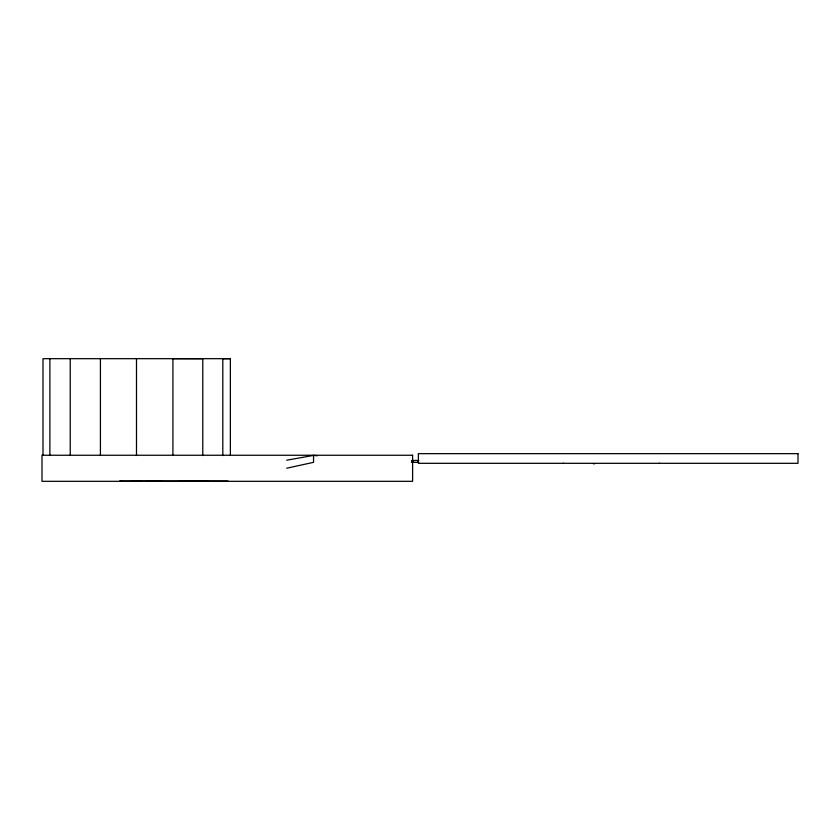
<?xml version="1.0" encoding="UTF-8"?>
<svg xmlns="http://www.w3.org/2000/svg" width="840" height="840" viewBox="0 0 840 840"><rect width="100%" height="100%" fill="white"/><g stroke="black" fill="none" stroke-linecap="round" stroke-linejoin="round"><path stroke-width="1.26" d="M417.795 462.346L418.793 460.446L411.789 460.446M194.796 480.984L193.567 480.848M131.513 481.036L132.037 480.911L130.736 480.953L132.51 480.816M286.744 468.206L313.541 462.346L313.541 455.406L317.342 455.731M286.713 460.205L313.541 455.406M122.168 480.911L119.773 481.026L228.071 481.026M190.302 481.026L192.749 480.921M147.934 481.026L146.024 481.089L149.205 481.026M141.928 481.026L136.3 481.026M230.37 455.532L230.37 358.68L222.81 358.733L222.81 455.584M230.37 358.68L42.998 358.68L42.998 455.532M411.39 462.346L418.793 462.346M658.97 463.312L659.568 463.312M593.313 463.754L594.741 463.754M133.256 480.942L137.466 480.942M147.116 480.942L152.397 480.942M153.699 480.942L162.089 480.942M194.24 481.236L199.626 481.236M562.947 463.312L563.577 463.312M208.74 481.32L178.868 481.268L184.349 481.32M134.946 481.026L136.784 481.026M136.815 480.879L139.314 481.026M155.61 480.984L155.096 480.848M202.671 480.848L203.532 481.079M413.669 462.346L411.789 460.751L413.48 462.346M202.787 455.584L202.787 358.733L172.914 358.68L172.914 455.532M136.49 358.68L136.49 455.532M100.412 358.68L100.412 455.532M70.224 358.68L70.224 455.532M49.886 358.68L49.886 455.532M798 453.653L418.373 453.653L418.373 463.312L798 463.312L798 453.653M412.608 455.249L42 455.249L42 481.32L412.608 481.32L412.608 455.249"/></g></svg>
